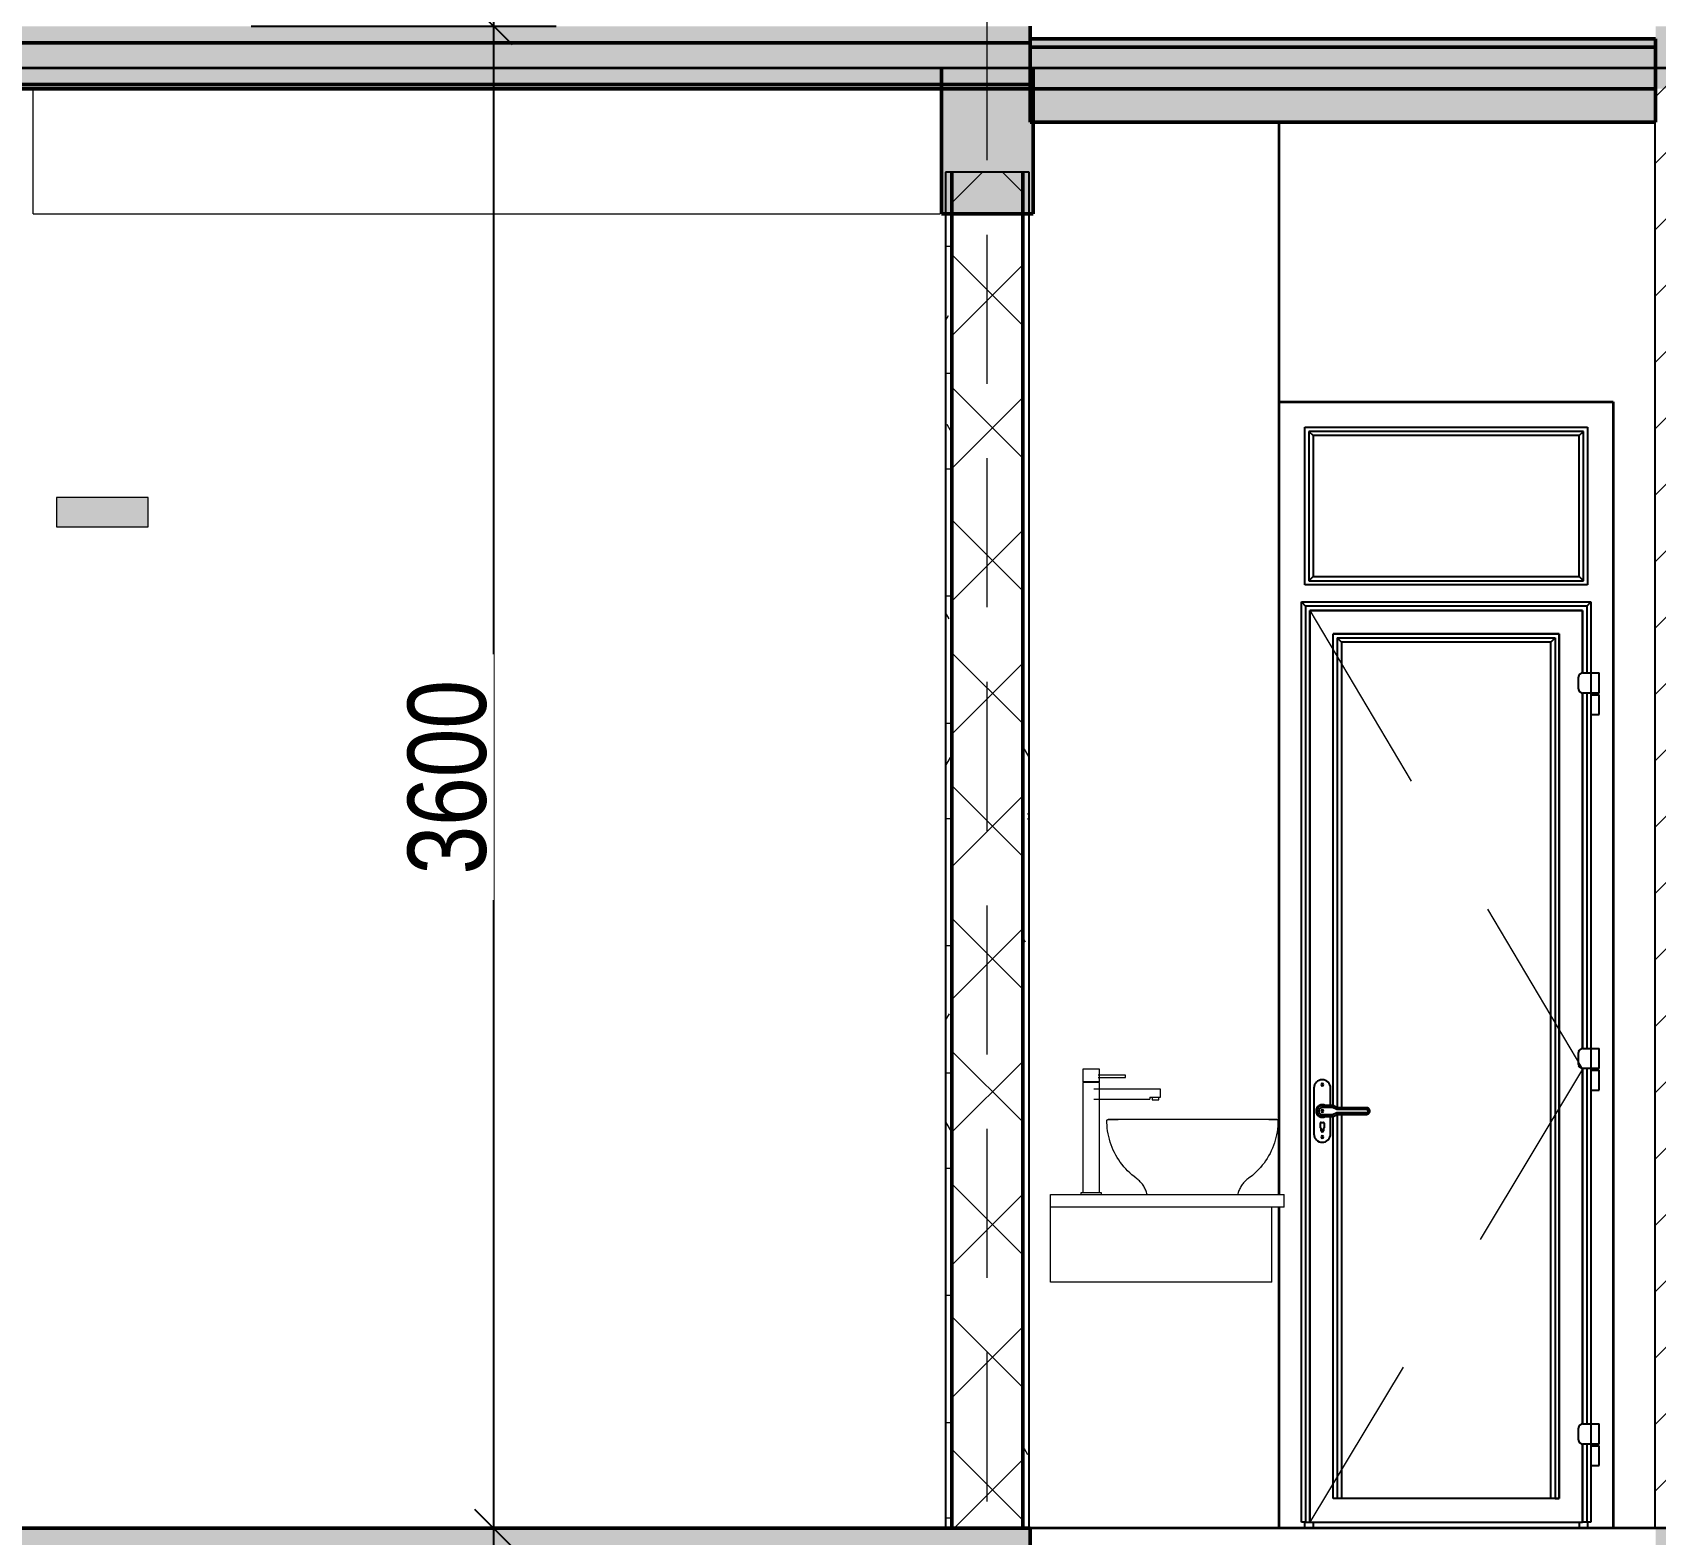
# Model space of a CAD drawing. Header units: millimetres. Extents: x -31177 to 43935, y -145912 to 20306.
# Drawn here: x 5511 to 9402, y -97515 to -93915 of the extents above; entities that cross this region are included whole.
import ezdxf

# ---------------------------------------------------------------- set-up
doc = ezdxf.new("R2010")
doc.units = ezdxf.units.MM
doc.linetypes.add('Centre', pattern=[2381.25, 476.25, -357.1875, 1190.625, -357.1875])
doc.linetypes.add('Hidden', pattern=[535.78125, 357.1875, -178.59375])
for name, color, linetype, lineweight in [('A-ANNO-DIMS', 1, 'Continuous', 9), ('A-DETL', 8, 'Continuous', 18), ('A-DETL-GENF', 8, 'Continuous', 18), ('A-DOOR', 2, 'Continuous', 25), ('A-FLOR', 7, 'Continuous', 18), ('A-FLOR-MCUT', 7, 'Continuous', 50), ('A-FLOR-PATT', 8, 'Continuous', 50), ('A-WALL', 7, 'Continuous', 35), ('A-WALL-PATT', 8, 'Continuous', 25), ('P-SANR-FIXT', 3, 'Continuous', 18), ('S-BEAM', 7, 'Continuous', 18), ('S-FNDN', 7, 'Continuous', 18), ('S-GRID', 1, 'Continuous', 9)]:
    doc.layers.add(name, color=color, linetype=linetype, lineweight=lineweight)
doc.styles.add('Arial', font='arial.ttf', dxfattribs={"width": 0.8, "height": 187.5})
doc.dimstyles.new('kt_nam', dxfattribs={"dimscale": 304.8, "dimtxt": 191.298637, "dimasz": 0.295276, "dimexe": 0.492126, "dimexo": 0.0625, "dimgap": 0.049213, "dimtad": 1, "dimdec": 0, "dimzin": 0, "dimdsep": 46, "dimtxsty": 'Arial', "dimblk1": 'OBLIQUE', "dimblk2": 'OBLIQUE', "dimsah": 1, "dimcen": 0.09, "dimdle": 0.246063, "dimazin": 0, "dimtfac": 1, "dimtdec": 4, "dimtix": 1, "dimtmove": 0, "dimatfit": 3, "dimfxl": 1.968504, "dimfxlon": 1, "dimtvp": 1, "dimtfill": 1, "dimtolj": 1, "dimtzin": 0, "dimarcsym": 2})
pattern_1 = [(0, (15767.206, -98999.29), (304.8, 76.2), [25.146, -203.454, 25.146, -203.454, -1219.2]), (0, (15767.206, -98999.29), (304.8, 76.2), [-457.2, 25.146, -432.054, 25.146, -203.454, -533.4]), (0, (15767.206, -98999.29), (304.8, 76.2), [-1143, 25.146, -127.254, 25.146, -355.854]), (120, (15881.506, -98961.19), (-218.39114, 225.86454), [25.146, -203.454, 25.146, -203.454, -1219.2]), (120, (15881.506, -98961.19), (-218.39114, 225.86454), [-457.2, 25.146, -432.054, 25.146, -203.454, -533.4]), (120, (15881.506, -98961.19), (-218.39114, 225.86454), [-1143, 25.146, -127.254, 25.146, -355.854]), (240, (15919.606, -98808.79), (-86.40886, -302.06454), [25.146, -203.454, 25.146, -203.454, -1219.2]), (240, (15919.606, -98808.79), (-86.40886, -302.06454), [-457.2, 25.146, -432.054, 25.146, -203.454, -533.4]), (240, (15919.606, -98808.79), (-86.40886, -302.06454), [-1143, 25.146, -127.254, 25.146, -355.854])]

# ---------------------------------------------------------------- blocks, each defined once
blk = doc.blocks.new('CỬA 1 CÁNH EROWINDOW_có ô chết_ - D5_800x2200-V2-MẶT CẮT 4-4')
at = {"layer": 'A-DOOR'}
for p, q in [((8561, 10139), (9239, 10139)), ((8561, 9761), (8561, 10139)), ((8561, 9761), (8561, 10139)), ((8561, 10139), (9239, 10139)), ((8571, 10129), (8581, 10119)), ((8571, 10129), (8571, 9771)), ((9229, 10129), (8571, 10129)), ((9219, 10119), (8581, 10119)), ((8581, 10119), (8581, 9781)), ((9219, 10119), (9229, 10129)), ((9219, 9781), (9219, 10119)), ((9229, 9771), (9229, 10129)), ((9239, 10139), (9239, 9761)), ((9239, 10139), (9239, 9761)), ((8581, 9781), (8571, 9771)), ((8571, 9771), (9229, 9771)), ((8581, 9781), (9219, 9781)), ((9219, 9781), (9229, 9771)), ((9239, 9761), (8561, 9761)), ((9239, 9761), (8561, 9761)), ((8553, 9720), (9247, 9720)), ((8553, 9720), (8563, 9710)), ((8553, 7515), (8553, 9720)), ((9237, 9710), (8563, 9710)), ((8563, 9710), (8563, 7515)), ((8573, 9700), (9227, 9700)), ((8573, 7515), (8573, 9700)), ((9227, 9700), (8573, 9700)), ((8573, 9700), (8573, 7515)), ((9227, 9700), (9227, 9550)), ((9227, 9550), (9227, 9700)), ((9247, 9720), (9237, 9710)), ((9237, 9710), (9237, 9550)), ((9247, 9720), (9247, 9550)), ((8629, 8512.7), (8629, 9644)), ((9171, 9644), (8629, 9644)), ((8629, 8512.7), (8629, 9644)), ((8629, 9644), (9171, 9644)), ((8649, 9624), (8639, 9634)), ((8639, 9634), (8639, 8507.9)), ((8639, 9634), (9161, 9634)), ((8649, 9624), (8649, 8507.8)), ((9151, 9624), (8649, 9624)), ((9151, 9624), (9161, 9634)), ((9151, 7571), (9151, 9624)), ((9161, 9634), (9161, 7571)), ((9171, 7571), (9171, 9644)), ((9171, 9644), (9171, 7571)), ((9217, 9511.9), (9217, 9540)), ((9227, 9550), (9267, 9550)), ((9247, 9550), (9247, 9501.9)), ((9267, 9501.9), (9267, 9550)), ((9267, 9501.9), (9227, 9501.9)), ((9227, 9501.9), (9227, 8650)), ((9227, 8650), (9227, 9501.9)), ((9237, 9501.9), (9237, 8650)), ((9247, 9501.9), (9247, 8650)), ((9247, 9497.6), (9247, 9450.2)), ((9247, 9497.6), (9267, 9497.6)), ((9249.5, 9501.9), (9249.5, 9497.6)), ((9264.5, 9497.6), (9264.5, 9501.9)), ((9267, 9450.2), (9267, 9497.6)), ((9247, 9450.2), (9267, 9450.2)), ((9217, 8611.9), (9217, 8640)), ((9227, 8650), (9267, 8650)), ((9247, 8650), (9247, 8601.9)), ((9267, 8601.9), (9267, 8650)), ((9267, 8601.9), (9227, 8601.9)), ((9227, 8601.9), (9227, 7750)), ((9227, 7750), (9227, 8601.9)), ((9237, 8601.9), (9237, 7750)), ((9247, 8601.9), (9247, 7750)), ((9249.5, 8601.9), (9249.5, 8597.6)), ((9264.5, 8597.6), (9264.5, 8601.9)), ((9247, 8597.6), (9247, 8550.2)), ((9247, 8597.6), (9267, 8597.6)), ((9267, 8550.2), (9267, 8597.6)), ((8583, 8555), (8583, 8445)), ((8623, 8512.9), (8623, 8555)), ((9247, 8550.2), (9267, 8550.2)), ((8628.7, 8513), (8603, 8513)), ((8627.7, 8508.7), (8603, 8508.7)), ((8603, 8491.3), (8627.7, 8491.3)), ((8603, 8487), (8628.7, 8487)), ((8623, 8445), (8623, 8487.1)), ((8637.7, 8503.7), (8627.7, 8508.7)), ((8627.7, 8491.3), (8637.7, 8496.3)), ((8638.7, 8508), (8628.7, 8513)), ((8628.7, 8487), (8638.7, 8492)), ((8629, 7571), (8629, 8487.3)), ((8629, 7571), (8629, 8487.3)), ((8709, 8503.7), (8637.7, 8503.7)), ((8637.7, 8496.3), (8709, 8496.3)), ((8709, 8508), (8638.7, 8508)), ((8638.7, 8492), (8709, 8492)), ((8639, 8492.1), (8639, 7571)), ((8649, 8492.2), (8649, 7571)), ((8598.5, 8459.7), (8598.5, 8470.7)), ((8600.5, 8472.7), (8605.5, 8472.7)), ((8600.5, 8452.7), (8600.5, 8457.7)), ((8600.5, 8457.7), (8600.5, 8452.7)), ((8605.5, 8457.7), (8605.5, 8452.7)), ((8605.5, 8452.7), (8605.5, 8457.7)), ((8607.5, 8470.7), (8607.5, 8459.7)), ((9227, 7750), (9267, 7750)), ((9247, 7750), (9247, 7701.9)), ((9267, 7701.9), (9267, 7750)), ((9217, 7711.9), (9217, 7740)), ((9267, 7701.9), (9227, 7701.9)), ((9227, 7701.9), (9227, 7515)), ((9227, 7515), (9227, 7701.9)), ((9237, 7701.9), (9237, 7515)), ((9247, 7701.9), (9247, 7515)), ((9247, 7697.6), (9247, 7650.2)), ((9247, 7697.6), (9267, 7697.6)), ((9249.5, 7701.9), (9249.5, 7697.6)), ((9264.5, 7697.6), (9264.5, 7701.9)), ((9267, 7650.2), (9267, 7697.6)), ((9247, 7650.2), (9267, 7650.2)), ((8639, 7571), (8629, 7571)), ((9171, 7571), (8629, 7571)), ((9161, 7571), (9171, 7571)), ((8563, 7515), (8553, 7515)), ((8561, 7500), (8561, 7515)), ((8563, 7515), (8573, 7515)), ((8573, 7515), (9227, 7515)), ((8581, 7515), (8581, 7500)), ((9219, 7515), (9219, 7500)), ((9237, 7515), (9227, 7515)), ((9247, 7515), (9237, 7515)), ((9239, 7515), (9239, 7500))]:
    blk.add_line(p, q, dxfattribs=at)
at = {"layer": 'A-DOOR', "linetype": 'Centre', "lineweight": 18}
for p, q in [((8573, 9700), (9227, 8600)), ((9227, 8600), (8573, 7515))]:
    blk.add_line(p, q, dxfattribs=at)
at = {"layer": 'A-DOOR', "flags": 128}
for points in [[(8603, 8513), (8602.5, 8513), (8602, 8513), (8601.4, 8512.9), (8600.9, 8512.8), (8600.4, 8512.7), (8599.9, 8512.6), (8599.4, 8512.5), (8598.9, 8512.3), (8598.4, 8512.2), (8597.9, 8512), (8597.5, 8511.8), (8597, 8511.5), (8596.5, 8511.3), (8596.1, 8511), (8595.7, 8510.7), (8595.2, 8510.4), (8594.8, 8510.1), (8594.4, 8509.8), (8594, 8509.4), (8593.7, 8509.1), (8593.3, 8508.7), (8593, 8508.3), (8592.7, 8507.9), (8592.4, 8507.5), (8592.1, 8507), (8591.8, 8506.6), (8591.5, 8506.1), (8591.3, 8505.7), (8591.1, 8505.2), (8590.9, 8504.7), (8590.7, 8504.2), (8590.5, 8503.7), (8590.4, 8503.2), (8590.3, 8502.7), (8590.2, 8502.2), (8590.1, 8501.7), (8590.1, 8501.2), (8590, 8500.7), (8590, 8500.1), (8590, 8499.6), (8590, 8499.1), (8590.1, 8498.6), (8590.1, 8498.1), (8590.2, 8497.6), (8590.3, 8497), (8590.5, 8496.5), (8590.6, 8496), (8590.8, 8495.6), (8591, 8495.1), (8591.2, 8494.6), (8591.4, 8494.1), (8591.6, 8493.7), (8591.9, 8493.2), (8592.2, 8492.8), (8592.5, 8492.3), (8592.8, 8491.9), (8593.1, 8491.5), (8593.5, 8491.1), (8593.8, 8490.8), (8594.2, 8490.4), (8594.6, 8490.1), (8595, 8489.7), (8595.4, 8489.4), (8595.9, 8489.1), (8596.3, 8488.9), (8596.7, 8488.6), (8597.2, 8488.4), (8597.7, 8488.1), (8598.2, 8487.9), (8598.6, 8487.8), (8599.1, 8487.6), (8599.6, 8487.4), (8600.1, 8487.3), (8600.7, 8487.2), (8601.2, 8487.1), (8601.7, 8487.1), (8602.2, 8487), (8602.7, 8487), (8603, 8487)], [(8709, 8492), (8709.3, 8492), (8709.6, 8492), (8710, 8492.1), (8710.3, 8492.1), (8710.6, 8492.2), (8710.9, 8492.2), (8711.2, 8492.3), (8711.5, 8492.4), (8711.8, 8492.5), (8712.1, 8492.6), (8712.4, 8492.8), (8712.7, 8492.9), (8713, 8493.1), (8713.2, 8493.2), (8713.5, 8493.4), (8713.8, 8493.6), (8714, 8493.8), (8714.3, 8494), (8714.5, 8494.2), (8714.7, 8494.4), (8715, 8494.7), (8715.2, 8494.9), (8715.4, 8495.2), (8715.6, 8495.4), (8715.7, 8495.7), (8715.9, 8496), (8716.1, 8496.2), (8716.2, 8496.5), (8716.3, 8496.8), (8716.5, 8497.1), (8716.6, 8497.4), (8716.7, 8497.7), (8716.7, 8498), (8716.8, 8498.3), (8716.9, 8498.6), (8716.9, 8499), (8717, 8499.3), (8717, 8499.6), (8717, 8499.9), (8717, 8500.2), (8717, 8500.6), (8717, 8500.9), (8716.9, 8501.2), (8716.9, 8501.5), (8716.8, 8501.8), (8716.7, 8502.1), (8716.6, 8502.4), (8716.5, 8502.7), (8716.4, 8503), (8716.3, 8503.3), (8716.1, 8503.6), (8716, 8503.9), (8715.8, 8504.2), (8715.7, 8504.4), (8715.5, 8504.7), (8715.3, 8505), (8715.1, 8505.2), (8714.9, 8505.4), (8714.6, 8505.7), (8714.4, 8505.9), (8714.2, 8506.1), (8713.9, 8506.3), (8713.7, 8506.5), (8713.4, 8506.7), (8713.1, 8506.9), (8712.8, 8507), (8712.6, 8507.2), (8712.3, 8507.3), (8712, 8507.4), (8711.7, 8507.5), (8711.4, 8507.6), (8711.1, 8507.7), (8710.8, 8507.8), (8710.4, 8507.9), (8710.1, 8507.9), (8709.8, 8508), (8709.5, 8508), (8709.2, 8508), (8709, 8508)]]:
    blk.add_lwpolyline(points, dxfattribs=at)
at = {"layer": 'A-DOOR'}
for centre, radius, start, end in [((9227, 9540), 10, 90, 180), ((9227, 9540), 10, 150, 180), ((9227, 9511.9), 10, 180, 270), ((9227, 9511.9), 10, 195, 225), ((9227, 8640), 10, 90, 180), ((9227, 8640), 10, 150, 180), ((9227, 8611.9), 10, 180, 270), ((9227, 8611.9), 10, 195, 225), ((8603, 8555), 20, 0, 180), ((8603, 8563.2), 3, 0, 180), ((8603, 8563.2), 3, 180, 0), ((8603, 8500), 15, 59.6784, 180), ((8603, 8500), 15, 180, 300.3216), ((8603, 8500), 15, 129.4693, 135), ((8603, 8500), 15, 225, 230.5307), ((8603, 8500), 8.66, 90, 270), ((8603, 8500), 15, 114.4972, 120), ((8603, 8500), 15, 240, 245.5028), ((8603, 8500), 15, 99.6105, 105), ((8603, 8500), 15, 255, 260.3895), ((8603, 8500), 3.02, 0, 180), ((8603, 8500), 3.02, 180, 0), ((8603, 8500), 15, 84.7698, 90), ((8603, 8500), 15, 270, 275.2302), ((8603, 8500), 3.02, 30, 45), ((8603, 8500), 3.02, 315, 330), ((8603, 8500), 15, 69.9569, 75), ((8603, 8500), 15, 285, 290.0431), ((8709, 8500), 3.66, 270, 90), ((8603, 8445), 20, 180, 0), ((8600.5, 8470.7), 2.04, 90, 180), ((8600.5, 8459.7), 1.99, 180, 268.9596), ((8600.5, 8459.7), 1.99, 224.4798, 268.9596), ((8603, 8452.7), 2.5, 180, 0), ((8605.5, 8470.7), 2.04, 0, 90), ((8605.5, 8459.7), 1.99, 271.0404, 0), ((8605.5, 8459.7), 1.99, 271.0404, 315.5202), ((8603, 8437.9), 3, 0, 180), ((8603, 8437.9), 3, 180, 0), ((9227, 7740), 10, 90, 180), ((9227, 7740), 10, 150, 180), ((9227, 7711.9), 10, 180, 270), ((9227, 7711.9), 10, 195, 225)]:
    blk.add_arc(centre, radius, start, end, dxfattribs=at)
for points in [[(8628.7, 8513), (8628.7, 8513), (8628.6, 8512.6), (8628.2, 8511), (8627.9, 8509.5), (8627.7, 8508.7)], [(8628.7, 8487), (8628.7, 8487), (8628.6, 8487.4), (8628.2, 8489), (8627.9, 8490.5), (8627.7, 8491.3)], [(8638.7, 8492), (8638.7, 8492), (8638.6, 8492.4), (8638.2, 8494), (8637.9, 8495.5), (8637.7, 8496.3)]]:
    blk.add_open_spline(points, degree=3, dxfattribs=at)
for points, knots in [([(8638.3, 8506.5), (8638.3, 8506.3), (8638.1, 8505.5), (8637.9, 8504.5), (8637.7, 8503.7)], [0.5527212, 0.5527212, 0.5527212, 0.5527212, 0.6666667, 1, 1, 1, 1]), ([(8638.7, 8508), (8638.7, 8508), (8638.6, 8507.7), (8638.5, 8507), (8638.4, 8506.8)], [0, 0, 0, 0, 0.3333333, 0.5, 0.5, 0.5, 0.5])]:
    blk.add_open_spline(points, degree=3, knots=knots, dxfattribs=at)
blk = doc.blocks.new('chau rua tay2 - chau rua tay2-814154-MẶT CẮT 4-4')
at = {"layer": 'P-SANR-FIXT'}
for p, q in [((8029, 1100), (8029, 1070)), ((8049, 1100), (8029, 1100)), ((8069, 1100), (8049, 1100)), ((8069, 1070), (8069, 1100)), ((8049, 1070), (8029, 1070)), ((8029, 1068), (8029, 804)), ((8049, 1068), (8029, 1068)), ((8031, 1070), (8031, 1068)), ((8069, 1070), (8049, 1070)), ((8069, 1068), (8049, 1068)), ((8214.8, 1052.6), (8055.2, 1052.6)), ((8131.1, 1086.3), (8066.1, 1086.3)), ((8066.1, 1080.3), (8131.1, 1080.3)), ((8067, 1068), (8067, 1070)), ((8069, 804), (8069, 1068)), ((8131.1, 1083.3), (8131.1, 1086.3)), ((8131.1, 1080.3), (8131.1, 1083.3)), ((8214.8, 1040.6), (8214.8, 1052.6)), ((8055.2, 1028.6), (8189.8, 1028.6)), ((8189.8, 1033.2), (8189.8, 1028.6)), ((8189.8, 1033.2), (8214.8, 1033.2)), ((8195.5, 1033.2), (8195.5, 1027.1)), ((8195.5, 1027.1), (8203.5, 1027.1)), ((8195.5, 1027.1), (8195.7, 1027.1)), ((8203.5, 1027.1), (8211.5, 1027.1)), ((8211.2, 1027.1), (8211.5, 1027.1)), ((8211.5, 1027.1), (8211.5, 1033.2)), ((8214.8, 1033.2), (8214.8, 1040.6)), ((7951.7, 800), (8511.7, 800)), ((7951.7, 770), (7951.7, 800)), ((8024, 804), (8024, 800)), ((8049, 804), (8024, 804)), ((8074, 804), (8049, 804)), ((8074, 800), (8074, 804)), ((8511.7, 770), (8511.7, 800)), ((7951.7, 589.9), (7951.7, 770)), ((8511.7, 770), (7951.7, 770)), ((8481.7, 589.9), (8481.7, 770)), ((8481.7, 589.9), (7951.7, 589.9))]:
    blk.add_line(p, q, dxfattribs=at)
at = {"layer": 'P-SANR-FIXT', "flags": 128}
for points in [[(8086.7, 977), (8086.7, 977.1), (8086.7, 977.2), (8086.7, 977.3), (8086.7, 977.4), (8086.8, 977.6), (8086.8, 977.7), (8086.8, 977.8), (8086.9, 977.9), (8086.9, 978), (8086.9, 978.1), (8087, 978.2), (8087, 978.3), (8087.1, 978.5), (8087.2, 978.6), (8087.2, 978.7), (8087.3, 978.8), (8087.4, 978.8), (8087.4, 978.9), (8087.5, 979), (8087.6, 979.1), (8087.7, 979.2), (8087.8, 979.3), (8087.9, 979.3), (8088, 979.4), (8088.1, 979.5), (8088.2, 979.5), (8088.3, 979.6), (8088.4, 979.7), (8088.5, 979.7), (8088.6, 979.8), (8088.7, 979.8), (8088.8, 979.8), (8089, 979.9), (8089.1, 979.9), (8089.2, 979.9), (8089.3, 979.9), (8089.4, 979.9), (8089.6, 980), (8089.7, 980), (8089.7, 980)], [(8157.1, 838.9), (8151.7, 843), (8146.4, 847.3), (8141.3, 851.9), (8136.4, 856.6), (8131.7, 861.5), (8127.2, 866.6), (8122.9, 871.8), (8118.8, 877.3), (8115, 882.9), (8111.3, 888.6), (8107.9, 894.5), (8104.7, 900.5), (8101.8, 906.6), (8099.1, 912.9), (8096.7, 919.2), (8094.5, 925.7), (8092.6, 932.2), (8091, 938.8), (8089.6, 945.5), (8088.5, 952.2), (8087.6, 958.9), (8087.1, 965.7), (8086.8, 972.5), (8086.7, 977)], [(8089.7, 980), (8089.9, 980), (8090.3, 980), (8091.2, 980), (8092.3, 980), (8093.7, 980), (8095.5, 980), (8097.6, 980), (8100, 980), (8102.7, 980), (8105.6, 980), (8108.9, 980), (8112.5, 980), (8114.1, 980)], [(8291.7, 980), (8283.7, 980), (8275.6, 980), (8267.6, 980), (8259.6, 980), (8251.6, 980), (8243.7, 980), (8235.9, 980), (8228.2, 980), (8220.6, 980), (8213.1, 980), (8205.7, 980), (8198.4, 980), (8191.4, 980), (8184.4, 980), (8177.7, 980), (8171.1, 980), (8164.7, 980), (8158.5, 980), (8152.6, 980), (8146.8, 980), (8141.3, 980), (8136, 980), (8131, 980), (8126.2, 980), (8121.7, 980), (8117.5, 980), (8113.5, 980), (8109.9, 980), (8106.5, 980), (8103.4, 980), (8100.7, 980), (8098.2, 980), (8096, 980), (8094.2, 980), (8092.6, 980), (8091.4, 980), (8090.5, 980), (8090, 980), (8089.7, 980), (8089.7, 980)], [(8493.8, 980), (8493.6, 980), (8493.1, 980), (8492.3, 980), (8491.2, 980), (8489.8, 980), (8488, 980), (8485.9, 980), (8483.5, 980), (8480.8, 980), (8477.8, 980), (8474.5, 980), (8470.9, 980), (8467.1, 980), (8462.9, 980), (8458.5, 980), (8453.8, 980), (8448.8, 980), (8443.6, 980), (8438.2, 980), (8432.5, 980), (8426.6, 980), (8420.5, 980), (8414.1, 980), (8407.6, 980), (8400.9, 980), (8394, 980), (8387, 980), (8379.8, 980), (8372.4, 980), (8365, 980), (8357.4, 980), (8349.7, 980), (8341.9, 980), (8334, 980), (8326.1, 980), (8318.1, 980), (8310.1, 980), (8302, 980), (8293.9, 980), (8291.7, 980)], [(8496.8, 977), (8496.7, 970.2), (8496.3, 963.4), (8495.6, 956.6), (8494.6, 949.9), (8493.4, 943.2), (8492, 936.5), (8490.2, 930), (8488.2, 923.5), (8486, 917.1), (8483.5, 910.7), (8480.7, 904.5), (8477.7, 898.4), (8474.4, 892.5), (8470.9, 886.6), (8467.2, 880.9), (8463.3, 875.4), (8459.1, 870), (8454.8, 864.8), (8450.2, 859.8), (8445.4, 854.9), (8440.4, 850.3), (8435.3, 845.8), (8430, 841.6), (8426.4, 838.9)], [(8474.9, 980), (8477, 980), (8480, 980), (8482.8, 980), (8485.3, 980), (8487.5, 980), (8489.3, 980), (8490.8, 980), (8492.1, 980), (8492.9, 980), (8493.5, 980), (8493.8, 980), (8493.8, 980)], [(8493.8, 980), (8493.9, 980), (8494, 979.9), (8494.1, 979.9), (8494.3, 979.9), (8494.4, 979.9), (8494.5, 979.9), (8494.6, 979.8), (8494.7, 979.8), (8494.8, 979.8), (8494.9, 979.7), (8495.1, 979.7), (8495.2, 979.6), (8495.3, 979.6), (8495.4, 979.5), (8495.5, 979.4), (8495.6, 979.4), (8495.7, 979.3), (8495.8, 979.2), (8495.8, 979.1), (8495.9, 979), (8496, 979), (8496.1, 978.9), (8496.2, 978.8), (8496.2, 978.7), (8496.3, 978.6), (8496.4, 978.5), (8496.4, 978.4), (8496.5, 978.3), (8496.5, 978.2), (8496.6, 978), (8496.6, 977.9), (8496.7, 977.8), (8496.7, 977.7), (8496.7, 977.6), (8496.7, 977.5), (8496.8, 977.4), (8496.8, 977.2), (8496.8, 977.1), (8496.8, 977), (8496.8, 977)], [(8183.2, 800), (8182.6, 802.6), (8181.8, 805.2), (8180.9, 807.8), (8179.9, 810.3), (8178.8, 812.8), (8177.6, 815.2), (8176.3, 817.6), (8174.9, 819.9), (8173.4, 822.2), (8171.8, 824.4), (8170.2, 826.5), (8168.4, 828.6), (8166.6, 830.6), (8164.7, 832.6), (8162.7, 834.4), (8160.7, 836.2), (8158.5, 837.9), (8157.1, 838.9)], [(8426.4, 838.9), (8424.2, 837.3), (8422.1, 835.6), (8420.1, 833.8), (8418.1, 831.9), (8416.3, 830), (8414.5, 827.9), (8412.8, 825.8), (8411.1, 823.7), (8409.6, 821.4), (8408.1, 819.1), (8406.8, 816.8), (8405.5, 814.4), (8404.3, 812), (8403.3, 809.5), (8402.3, 806.9), (8401.4, 804.4), (8400.7, 801.8), (8400.2, 800)]]:
    blk.add_lwpolyline(points, dxfattribs=at)
blk = doc.blocks.new('_Oblique')
at = {"color": 0, "linetype": 'ByBlock', "lineweight": -2}
blk.add_line((-0.5, -0.5), (0.5, 0.5), dxfattribs=at)
blk = doc.blocks.new('DIMBLOCK11-MẶT CẮT 4-4')
at = {"layer": 'A-ANNO-DIMS', "color": 0, "lineweight": -2, "transparency": 16777216}
for p, q in [((6616.6, -93825), (6616.6, -97575)), ((6035.6, -93900), (6766.6, -93900)), ((6035.6, -97500), (6766.6, -97500))]:
    blk.add_line(p, q, dxfattribs=at)
at = {"layer": 'Defpoints', "color": 0, "transparency": 16777216}
for p in [(6016.6, -93900), (6016.6, -97500), (6616.6, -97500)]:
    blk.add_point(p, dxfattribs=at)
at = {"layer": 'A-ANNO-DIMS', "color": 0, "lineweight": -2, "transparency": 16777216, "xscale": 90, "yscale": 90, "zscale": 90}
for p, rotation in [((6616.6, -93900), 90), ((6616.6, -97500), 270)]:
    blk.add_blockref('_Oblique', p, dxfattribs=dict(at, rotation=rotation))
at = {"layer": 'A-ANNO-DIMS', "color": 0, "transparency": 16777216, "insert": (6505.8, -95700), "char_height": 187.5, "width": 550.94, "attachment_point": 5, "rotation": 90, "style": 'Arial', "bg_fill": 3, "box_fill_scale": 1.1, "bg_fill_color": 256, "bg_fill_true_color": 13158600, "bg_fill_transparency": 0}
blk.add_mtext('\\A1;3600', dxfattribs=at)
blk = doc.blocks.new('DIMBLOCK12-MẶT CẮT 4-4')
at = {"layer": 'A-ANNO-DIMS', "color": 0, "lineweight": -2, "transparency": 16777216}
for p, q in [((6616.6, -97425), (6616.6, -101175)), ((6035.6, -97500), (6766.6, -97500)), ((6035.6, -101100), (6766.6, -101100))]:
    blk.add_line(p, q, dxfattribs=at)
at = {"layer": 'Defpoints', "color": 0, "transparency": 16777216}
for p in [(6016.6, -97500), (6016.6, -101100), (6616.6, -101100)]:
    blk.add_point(p, dxfattribs=at)
at = {"layer": 'A-ANNO-DIMS', "color": 0, "lineweight": -2, "transparency": 16777216, "xscale": 90, "yscale": 90, "zscale": 90}
for p, rotation in [((6616.6, -97500), 90), ((6616.6, -101100), 270)]:
    blk.add_blockref('_Oblique', p, dxfattribs=dict(at, rotation=rotation))
at = {"layer": 'A-ANNO-DIMS', "color": 0, "transparency": 16777216, "insert": (6505.8, -99300), "char_height": 187.5, "width": 550.94, "attachment_point": 5, "rotation": 90, "style": 'Arial', "bg_fill": 3, "box_fill_scale": 1.1, "bg_fill_color": 256, "bg_fill_true_color": 13158600, "bg_fill_transparency": 0}
blk.add_mtext('\\A1;3600', dxfattribs=at)

msp = doc.modelspace()

# ---------------------------------------------------------------- hatches: boundary and pattern name
at = {"layer": 'A-DETL-GENF'}
msp.add_hatch(color=7, dxfattribs=at).paths.add_polyline_path([(5789, -95100), (5789, -95029.3), (5569, -95029.4), (5569, -95100), (5578.3, -95100)])
at = {"layer": 'A-FLOR'}
msp.add_hatch(color=8, dxfattribs=at).paths.add_polyline_path([(9401.7, -93950), (9401.7, -93930), (7902.6, -93930), (7902.6, -93950), (9332.1, -93950)])
at = {"layer": 'A-FLOR-PATT'}
h = msp.add_hatch(color=256, dxfattribs=at)
h.paths.add_polyline_path([(7210.4, -93940), (7902.6, -93940), (7902.6, -93900), (-98.2, -93900), (-98.2, -93940), (5904.7, -93940)])
h.paths.add_polyline_path([(13249.1, -93940), (13300.1, -93940), (13300.1, -93900), (13100.9, -93900), (13100.9, -93940), (13167.5, -93940)])
h.paths.add_polyline_path([(9501.7, -93940), (9501.7, -93900), (9401.7, -93900), (9401.7, -93940), (9495.3, -93940)])
h = msp.add_hatch(color=256, dxfattribs=at)
h.paths.add_polyline_path([(7210.4, -94040), (7902.6, -94040), (7902.6, -93940), (-98.2, -93940), (-98.2, -94040), (5904.7, -94040)])
h.paths.add_polyline_path([(13249.1, -94040), (13300.1, -94040), (13300.1, -93940), (13100.9, -93940), (13100.9, -94040)])
h.paths.add_polyline_path([(9501.7, -94040), (9501.7, -93940), (9401.7, -93940), (9401.7, -94040)])
msp.add_hatch(color=256, dxfattribs=at).paths.add_polyline_path([(9401.7, -94050), (9401.7, -93950), (7902.6, -93950), (7902.6, -94050), (8516.1, -94050)])
at = {"layer": 'A-FLOR-PATT', "lineweight": 18}
h = msp.add_hatch(color=256, dxfattribs=at)
h.paths.add_polyline_path([(13249.1, -94050), (13300.1, -94050), (13300.1, -94040), (13100.9, -94040), (13100.9, -94050)])
h.paths.add_polyline_path([(29.2, -94050), (7902.6, -94050), (7902.6, -94040), (-98.2, -94040), (-98.2, -94050)])
h.paths.add_polyline_path([(9501.7, -94050), (9501.7, -94040), (9401.7, -94040), (9401.7, -94050)])
msp.add_hatch(color=256, dxfattribs=at).paths.add_polyline_path([(7902.6, -94130), (9401.7, -94130), (9401.7, -94050), (7902.6, -94050)])
at = {"layer": 'A-FLOR-PATT'}
h = msp.add_hatch(color=256, dxfattribs=at)
h.paths.add_polyline_path([(5904.7, -97540), (7902.6, -97540), (7902.6, -97500), (-98.2, -97500), (-98.2, -97540), (5578.3, -97540)])
h.paths.add_polyline_path([(13249.1, -97540), (13300.1, -97540), (13300.1, -97500), (13100.9, -97500), (13100.9, -97540), (13167.5, -97540)])
h.paths.add_polyline_path([(9501.7, -97540), (9501.7, -97500), (9401.7, -97500), (9401.7, -97540), (9495.3, -97540)])
at = {"layer": 'A-WALL-PATT', "lineweight": 18}
h = msp.add_hatch(dxfattribs=at)
h.set_pattern_fill('FP_1', color=256, style=0, pattern_type=2)
h.set_pattern_definition([(45, (15767.21, -98999.29), (-79.5495, 79.5495), [])])
h.paths.add_polyline_path([(9495.3, -97500), (9500, -97500), (9500, -94000), (9400, -94000), (9400, -97500)])
h = msp.add_hatch(dxfattribs=at)
h.set_pattern_fill('FP_2', color=256, style=0, pattern_type=2)
h.set_pattern_definition(pattern_1)
h.paths.add_polyline_path([(7700, -97500), (7715, -97500), (7715, -94250), (7700, -94250), (7700, -97500)])
h = msp.add_hatch(dxfattribs=at)
h.set_pattern_fill('FP_3', color=256, style=0, pattern_type=2)
h.set_pattern_definition([(45, (15767.2, -98999.3), (-159.099, 159.099), []), (135, (15767.2, -98999.3), (-159.099, -159.099), [])])
h.paths.add_polyline_path([(7781.6, -97500), (7885, -97500), (7885, -94250), (7715, -94250), (7715, -97500)])
h = msp.add_hatch(dxfattribs=at)
h.set_pattern_fill('FP_2', color=256, style=0, pattern_type=2)
h.set_pattern_definition(pattern_1)
h.paths.add_polyline_path([(7900, -97500), (7900, -94250), (7885, -94250), (7885, -97500)])
at = {"layer": 'S-BEAM'}
msp.add_hatch(color=256, dxfattribs=at).paths.add_polyline_path([(7863.2, -94350), (7910, -94350), (7910, -94000), (7690, -94000), (7690, -94350)])

# ---------------------------------------------------------------- linework, layer by layer
at = {"layer": 'A-DETL'}
for p, q in [((5789, -95029.3), (5569, -95029.3)), ((5569, -95029.3), (5569, -95100)), ((5789, -95100), (5789, -95029.3)), ((5569, -95100), (5789, -95100))]:
    msp.add_line(p, q, dxfattribs=at)
at = {"layer": 'A-FLOR', "color": 250, "lineweight": 50}
for p, q in [((7902.6, -94050), (7902.6, -93900)), ((9401.7, -93930), (7902.6, -93930)), ((7902.6, -93930), (7902.6, -94130)), ((9401.7, -94130), (9401.7, -93930)), ((-98.2, -94050), (7902.6, -94050)), ((7902.6, -94130), (9401.7, -94130)), ((7902.6, -97500), (-98.2, -97500)), ((7902.6, -97650), (7902.6, -97500))]:
    msp.add_line(p, q, dxfattribs=at)
at = {"layer": 'A-FLOR-MCUT'}
for p, q in [((7902.6, -93940), (-98.2, -93940)), ((9401.7, -93950), (7902.6, -93950)), ((7902.6, -94040), (-98.2, -94040)), ((9401.7, -94050), (7902.6, -94050))]:
    msp.add_line(p, q, dxfattribs=at)
at = {"layer": 'A-WALL', "lineweight": 25}
for p, q in [((9400, -94000), (9400, -97500)), ((7700, -94250), (7700, -97500)), ((7900, -94250), (7700, -94250)), ((7900, -97500), (7900, -94250))]:
    msp.add_line(p, q, dxfattribs=at)
at = {"layer": 'A-WALL'}
for p, q in [((8500, -96700), (8500, -94130)), ((8500, -94800), (9300, -94800)), ((9300, -94800), (9300, -97500)), ((8500, -97500), (8500, -96730))]:
    msp.add_line(p, q, dxfattribs=at)
at = {"layer": 'A-WALL', "lineweight": 50}
for p, q in [((7715, -97500), (7715, -94250)), ((7885, -97500), (7885, -94250))]:
    msp.add_line(p, q, dxfattribs=at)
at = {"layer": 'S-BEAM'}
for p, q in [((7910, -94000), (7690, -94000)), ((5512.7, -94350), (5512.7, -94050)), ((7687.3, -94050), (7687.3, -94350)), ((5512.7, -94350), (7687.3, -94350))]:
    msp.add_line(p, q, dxfattribs=at)
at = {"layer": 'S-BEAM', "lineweight": 50}
for p, q in [((7690, -94000), (7690, -94350)), ((7910, -94350), (7910, -94000)), ((7690, -94350), (7910, -94350))]:
    msp.add_line(p, q, dxfattribs=at)
at = {"layer": 'S-FNDN', "lineweight": 35}
for p, q in [((-98.2, -94000), (13300.1, -94000)), ((13100.9, -97500), (-100, -97500))]:
    msp.add_line(p, q, dxfattribs=at)
at = {"layer": 'S-GRID', "linetype": 'Hidden'}
msp.add_line((7800, -108151.5), (7800, -82585.4), dxfattribs=at)

# ---------------------------------------------------------------- block references
at = {"layer": 'A-DOOR'}
msp.add_blockref('CỬA 1 CÁNH EROWINDOW_có ô chết_ - D5_800x2200-V2-MẶT CẮT 4-4', (0, -105000), dxfattribs=at)
at = {"layer": 'P-SANR-FIXT'}
msp.add_blockref('chau rua tay2 - chau rua tay2-814154-MẶT CẮT 4-4', (0, -97500), dxfattribs=at)

# ---------------------------------------------------------------- next in the draw order: dimensions: what is measured, and where the dimension line sits
at = {"layer": 'A-ANNO-DIMS'}
dim = msp.add_linear_dim(base=(6616.6, -97500), p1=(6016.6, -93900), p2=(6016.6, -97500), angle=90, dimstyle='kt_nam', override={"dimpost": '<>', "dimfxl": 3600}, dxfattribs=at)
dim.commit()
dim.dimension.update_dxf_attribs({"geometry": 'DIMBLOCK11-MẶT CẮT 4-4', "text_midpoint": (6505.8, -95700)})

# ---------------------------------------------------------------- next in the draw order: dimensions: what is measured, and where the dimension line sits
dim = msp.add_linear_dim(base=(6616.6, -101100), p1=(6016.6, -97500), p2=(6016.6, -101100), angle=90, dimstyle='kt_nam', override={"dimpost": '<>', "dimfxl": 3600}, dxfattribs=at)
dim.commit()
dim.dimension.update_dxf_attribs({"geometry": 'DIMBLOCK12-MẶT CẮT 4-4', "text_midpoint": (6505.8, -99300)})

doc.saveas('drawing.dxf')
